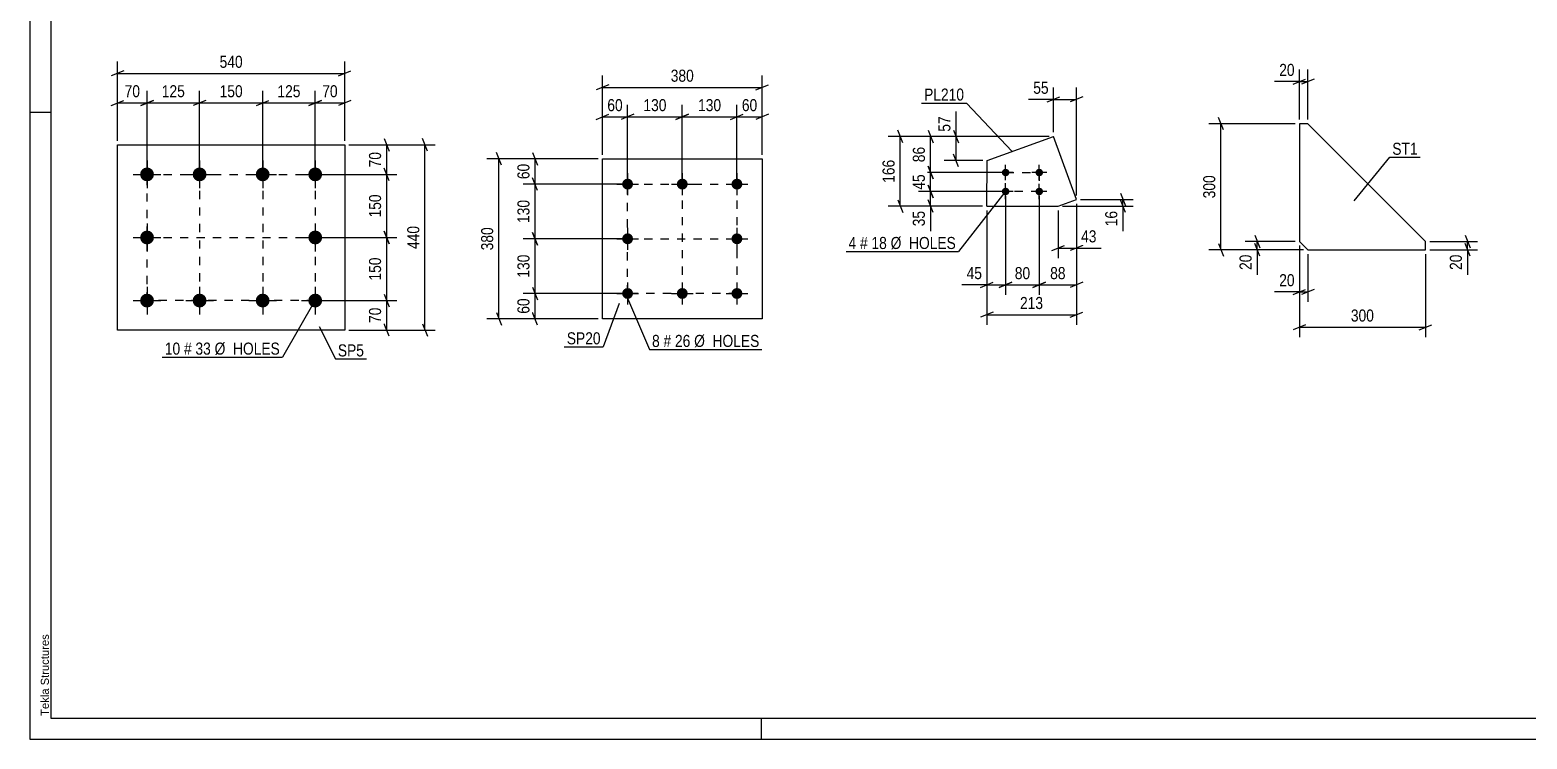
# Model space of a CAD drawing. Header units: millimetres. Extents: x 0 to 594, y 0 to 420.
# Drawn here: x 0 to 356, y 0 to 168.6 of the extents above; entities that cross this region are included whole.
import ezdxf

# ---------------------------------------------------------------- set-up
doc = ezdxf.new("R2010")
doc.units = ezdxf.units.MM
doc.linetypes.add('DXK_LINE_DOT2', pattern=[3.9198, 1.9599, -1.9599])
doc.styles.add('Arial', font='ARIAL.TTF', dxfattribs={"height": 0.2})
doc.styles.add('Arial Narrow', font='ARIALN.TTF', dxfattribs={"height": 0.2})

# ---------------------------------------------------------------- blocks, each defined once
blk = doc.blocks.new('Unknown-348436126-1134')
at = {"color": 5, "linetype": 'Continuous'}
for p, q in [((0, 420), (0, 0)), ((5, 415), (5, 5)), ((5, 149), (0, 149)), ((5, 5), (589, 5)), ((174, 0), (174, 5)), ((0, 0), (594, 0))]:
    blk.add_line(p, q, dxfattribs=at)
at = {"color": 174, "linetype": 'Continuous', "style": 'Arial'}
blk.add_text('Tekla Structures', height=1.9102, rotation=90, dxfattribs=at).set_placement((4.5, 5.5))
blk = doc.blocks.new('Part-348436126-11035 - 11034')
at = {"color": 2, "linetype": 'Continuous'}
for p, q in [((20.85, 97.26), (20.85, 141.26)), ((20.85, 141.26), (74.85, 141.26)), ((74.85, 141.26), (74.85, 97.26)), ((74.85, 97.26), (20.85, 97.26))]:
    blk.add_line(p, q, dxfattribs=at)
blk = doc.blocks.new('Bolt-348436126-11036 - 11034')
at = {"linetype": 'Continuous'}
for points in [[(27.85, 135.91, -1), (27.85, 132.61, -1)], [(40.35, 135.91, -1), (40.35, 132.61, -1)], [(55.35, 135.91, -1), (55.35, 132.61, -1)], [(67.85, 135.91, -1), (67.85, 132.61, -1)], [(27.85, 120.91, -1), (27.85, 117.61, -1)], [(67.85, 120.91, -1), (67.85, 117.61, -1)], [(27.85, 105.91, -1), (27.85, 102.61, -1)], [(40.35, 105.91, -1), (40.35, 102.61, -1)], [(55.35, 105.91, -1), (55.35, 102.61, -1)], [(67.85, 105.91, -1), (67.85, 102.61, -1)]]:
    blk.add_hatch(color=1, dxfattribs=at).paths.add_polyline_path(points)
at = {"color": 1, "linetype": 'Continuous'}
for p, q in [((27.85, 137.56), (27.85, 130.96)), ((40.35, 137.56), (40.35, 130.96)), ((55.35, 137.56), (55.35, 130.96)), ((67.85, 137.56), (67.85, 130.96)), ((24.55, 134.26), (31.15, 134.26)), ((37.05, 134.26), (43.65, 134.26)), ((52.05, 134.26), (58.65, 134.26)), ((64.55, 134.26), (71.15, 134.26)), ((27.85, 122.56), (27.85, 115.96)), ((67.85, 122.56), (67.85, 115.96)), ((24.55, 119.26), (31.15, 119.26)), ((64.55, 119.26), (71.15, 119.26)), ((27.85, 107.56), (27.85, 100.96)), ((40.35, 107.56), (40.35, 100.96)), ((55.35, 107.56), (55.35, 100.96)), ((67.85, 107.56), (67.85, 100.96)), ((24.55, 104.26), (31.15, 104.26)), ((37.05, 104.26), (43.65, 104.26)), ((52.05, 104.26), (58.65, 104.26)), ((64.55, 104.26), (71.15, 104.26))]:
    blk.add_line(p, q, dxfattribs=at)
blk = doc.blocks.new('Part-348436126-11081 - 11080')
at = {"color": 2, "linetype": 'Continuous'}
for p, q in [((303.89, 146.32), (301.89, 146.32)), ((301.89, 146.32), (301.89, 118.32)), ((331.89, 118.32), (303.89, 146.32)), ((301.89, 118.32), (303.89, 116.32)), ((331.89, 116.32), (331.89, 118.32)), ((303.89, 116.32), (331.89, 116.32))]:
    blk.add_line(p, q, dxfattribs=at)
blk = doc.blocks.new('Part-348436126-11097 - 11096')
at = {"color": 2, "linetype": 'Continuous'}
for p, q in [((136.14, 99.95), (136.14, 137.95)), ((136.14, 137.95), (174.14, 137.95)), ((174.14, 137.95), (174.14, 99.95)), ((174.14, 99.95), (136.14, 99.95))]:
    blk.add_line(p, q, dxfattribs=at)
blk = doc.blocks.new('Bolt-348436126-11098 - 11096')
at = {"linetype": 'Continuous'}
for points in [[(142.14, 133.25, -1), (142.14, 130.65, -1)], [(155.14, 133.25, -1), (155.14, 130.65, -1)], [(168.14, 133.25, -1), (168.14, 130.65, -1)], [(142.14, 120.25, -1), (142.14, 117.65, -1)], [(168.14, 120.25, -1), (168.14, 117.65, -1)], [(142.14, 107.25, -1), (142.14, 104.65, -1)], [(155.14, 107.25, -1), (155.14, 104.65, -1)], [(168.14, 107.25, -1), (168.14, 104.65, -1)]]:
    blk.add_hatch(color=1, dxfattribs=at).paths.add_polyline_path(points)
at = {"color": 1, "linetype": 'Continuous'}
for p, q in [((139.54, 131.95), (144.74, 131.95)), ((142.14, 134.55), (142.14, 129.35)), ((152.54, 131.95), (157.74, 131.95)), ((155.14, 134.55), (155.14, 129.35)), ((165.54, 131.95), (170.74, 131.95)), ((168.14, 134.55), (168.14, 129.35)), ((142.14, 121.55), (142.14, 116.35)), ((168.14, 121.55), (168.14, 116.35)), ((139.54, 118.95), (144.74, 118.95)), ((165.54, 118.95), (170.74, 118.95)), ((142.14, 108.55), (142.14, 103.35)), ((155.14, 108.55), (155.14, 103.35)), ((168.14, 108.55), (168.14, 103.35)), ((139.54, 105.95), (144.74, 105.95)), ((152.54, 105.95), (157.74, 105.95)), ((165.54, 105.95), (170.74, 105.95))]:
    blk.add_line(p, q, dxfattribs=at)
blk = doc.blocks.new('Part-348436126-11201 - 11200')
at = {"color": 2, "linetype": 'Continuous'}
for p, q in [((227.64, 137.54), (243.4, 143.28)), ((248.87, 128.28), (243.4, 143.28)), ((227.54, 126.7), (227.64, 137.54)), ((244.54, 126.7), (248.87, 128.28)), ((227.54, 126.7), (244.54, 126.7))]:
    blk.add_line(p, q, dxfattribs=at)
blk = doc.blocks.new('Bolt-348436126-11202 - 11200')
at = {"linetype": 'Continuous'}
for points in [[(231.14, 134.7, -1), (232.94, 134.7, -1)], [(239.14, 134.7, -1), (240.94, 134.7, -1)], [(231.14, 130.2, -1), (232.94, 130.2, -1)], [(239.14, 130.2, -1), (240.94, 130.2, -1)]]:
    blk.add_hatch(color=1, dxfattribs=at).paths.add_polyline_path(points)
at = {"color": 1, "linetype": 'Continuous'}
for p, q in [((232.04, 132.9), (232.04, 136.5)), ((240.04, 132.9), (240.04, 136.5)), ((233.84, 134.7), (230.24, 134.7)), ((232.04, 128.4), (232.04, 132)), ((241.84, 134.7), (238.24, 134.7)), ((240.04, 128.4), (240.04, 132)), ((233.84, 130.2), (230.24, 130.2)), ((241.84, 130.2), (238.24, 130.2))]:
    blk.add_line(p, q, dxfattribs=at)
blk = doc.blocks.new('Rectangle-348436126-13488 - 11034')
at = {"color": 1, "linetype": 'DXK_LINE_DOT2'}
blk.add_lwpolyline([(27.85, 134.26), (67.85, 134.26), (67.85, 104.26), (27.85, 104.26), (27.85, 134.26)], close=True, dxfattribs=at)
blk = doc.blocks.new('Rectangle-348436126-13498 - 11096')
at = {"color": 1, "linetype": 'DXK_LINE_DOT2'}
blk.add_lwpolyline([(142.14, 131.95), (168.14, 131.95), (168.14, 105.95), (142.14, 105.95), (142.14, 131.95)], close=True, dxfattribs=at)
blk = doc.blocks.new('Rectangle-348436126-14206 - 11200')
at = {"color": 1, "linetype": 'DXK_LINE_DOT2'}
blk.add_lwpolyline([(232.04, 134.7), (240.04, 134.7), (240.04, 130.2), (232.04, 130.2), (232.04, 134.7)], close=True, dxfattribs=at)
blk = doc.blocks.new('Line-348436126-14155 - 11034')
at = {"color": 1, "linetype": 'DXK_LINE_DOT2'}
blk.add_line((40.35, 134.26), (40.35, 104.26), dxfattribs=at)
blk = doc.blocks.new('Line-348436126-14180 - 11096')
at = {"color": 1, "linetype": 'DXK_LINE_DOT2'}
blk.add_line((155.14, 131.95), (155.14, 105.95), dxfattribs=at)
blk = doc.blocks.new('Line-348436126-14162 - 11034')
at = {"color": 1, "linetype": 'DXK_LINE_DOT2'}
blk.add_line((55.35, 134.26), (55.35, 104.26), dxfattribs=at)
blk = doc.blocks.new('Line-348436126-14187 - 11096')
at = {"color": 1, "linetype": 'DXK_LINE_DOT2'}
blk.add_line((142.14, 118.95), (168.14, 118.95), dxfattribs=at)
blk = doc.blocks.new('Line-348436126-14169 - 11034')
at = {"color": 1, "linetype": 'DXK_LINE_DOT2'}
blk.add_line((27.85, 119.26), (67.85, 119.26), dxfattribs=at)
blk = doc.blocks.new('StraightDimension-348436126-11464 - 11034')
at = {"color": 7, "linetype": 'Continuous'}
for p, q in [((68.85, 104.26), (87.25, 104.26)), ((84.25, 105.76), (85.45, 102.76)), ((84.85, 97.26), (84.85, 104.26)), ((75.85, 97.26), (87.25, 97.26)), ((85.45, 95.76), (84.25, 98.76))]:
    blk.add_line(p, q, dxfattribs=at)
at = {"color": 0}
blk.add_wipeout([(84.1, 103.19), (79.9, 103.19), (79.9, 98.33), (84.1, 98.33)], dxfattribs=at)
at = {"color": 3, "style": 'Arial Narrow'}
blk.add_text('70', height=2.863, rotation=90.0002, dxfattribs=at).set_placement((83.5, 98.93))
blk = doc.blocks.new('StraightDimension-348436126-11461 - 11034')
at = {"color": 7, "linetype": 'Continuous'}
for p, q in [((84.25, 142.76), (85.45, 139.76)), ((75.85, 141.26), (87.25, 141.26)), ((84.85, 134.26), (84.85, 141.26)), ((85.45, 132.76), (84.25, 135.76)), ((68.85, 134.26), (87.25, 134.26))]:
    blk.add_line(p, q, dxfattribs=at)
at = {"color": 0}
blk.add_wipeout([(84.1, 140.19), (79.9, 140.19), (79.9, 135.33), (84.1, 135.33)], dxfattribs=at)
at = {"color": 3, "style": 'Arial Narrow'}
blk.add_text('70', height=2.863, rotation=90.0002, dxfattribs=at).set_placement((83.5, 135.93))
blk = doc.blocks.new('StraightDimension-348436126-11462 - 11034')
at = {"color": 7, "linetype": 'Continuous'}
for p, q in [((85.45, 132.76), (84.25, 135.76)), ((68.85, 134.26), (87.25, 134.26)), ((84.85, 119.26), (84.85, 134.26)), ((68.85, 119.26), (87.25, 119.26)), ((84.25, 120.76), (85.45, 117.76))]:
    blk.add_line(p, q, dxfattribs=at)
at = {"color": 0}
blk.add_wipeout([(84.1, 130.1), (79.9, 130.1), (79.9, 123.42), (84.1, 123.42)], dxfattribs=at)
at = {"color": 3, "style": 'Arial Narrow'}
blk.add_text('150', height=2.863, rotation=90.0002, dxfattribs=at).set_placement((83.5, 124.02))
blk = doc.blocks.new('StraightDimension-348436126-11463 - 11034')
at = {"color": 7, "linetype": 'Continuous'}
for p, q in [((68.85, 119.26), (87.25, 119.26)), ((85.45, 117.76), (84.25, 120.76)), ((84.85, 104.26), (84.85, 119.26)), ((68.85, 104.26), (87.25, 104.26)), ((84.25, 105.76), (85.45, 102.76))]:
    blk.add_line(p, q, dxfattribs=at)
at = {"color": 0}
blk.add_wipeout([(84.1, 115.1), (79.9, 115.1), (79.9, 108.42), (84.1, 108.42)], dxfattribs=at)
at = {"color": 3, "style": 'Arial Narrow'}
blk.add_text('150', height=2.863, rotation=90.0002, dxfattribs=at).set_placement((83.5, 109.02))
blk = doc.blocks.new('StraightDimension-348436126-11477 - 11034')
at = {"color": 7, "linetype": 'Continuous'}
for p, q in [((94.55, 139.76), (93.35, 142.76)), ((75.85, 141.26), (96.35, 141.26)), ((93.95, 97.26), (93.95, 141.26)), ((75.85, 97.26), (96.35, 97.26)), ((93.35, 98.76), (94.55, 95.76))]:
    blk.add_line(p, q, dxfattribs=at)
at = {"color": 0}
blk.add_wipeout([(93.2, 122.6), (89, 122.6), (89, 115.92), (93.2, 115.92)], dxfattribs=at)
at = {"color": 3, "style": 'Arial Narrow'}
blk.add_text('440', height=2.863, rotation=90.0002, dxfattribs=at).set_placement((92.6, 116.52))
blk = doc.blocks.new('StraightDimension-348436126-11481 - 11034')
at = {"color": 7, "linetype": 'Continuous'}
for p, q in [((67.85, 135.26), (67.85, 154.11)), ((74.85, 142.26), (74.85, 154.11)), ((66.35, 150.66), (69.35, 151.86)), ((67.85, 151.26), (74.85, 151.26)), ((76.35, 151.86), (73.35, 150.66))]:
    blk.add_line(p, q, dxfattribs=at)
at = {"color": 0}
blk.add_wipeout([(73.78, 152.01), (73.78, 156.21), (68.92, 156.21), (68.92, 152.01)], dxfattribs=at)
at = {"color": 3, "style": 'Arial Narrow'}
blk.add_text('70', height=2.863, dxfattribs=at).set_placement((69.52, 152.61))
blk = doc.blocks.new('StraightDimension-348436126-11482 - 11034')
at = {"color": 7, "linetype": 'Continuous'}
for p, q in [((55.35, 135.26), (55.35, 154.11)), ((67.85, 135.26), (67.85, 154.11)), ((53.85, 150.66), (56.85, 151.86)), ((55.35, 151.26), (67.85, 151.26)), ((69.35, 151.86), (66.35, 150.66))]:
    blk.add_line(p, q, dxfattribs=at)
at = {"color": 0}
blk.add_wipeout([(64.94, 152.01), (64.94, 156.21), (58.26, 156.21), (58.26, 152.01)], dxfattribs=at)
at = {"color": 3, "style": 'Arial Narrow'}
blk.add_text('125', height=2.863, dxfattribs=at).set_placement((58.86, 152.61))
blk = doc.blocks.new('StraightDimension-348436126-11483 - 11034')
at = {"color": 7, "linetype": 'Continuous'}
for p, q in [((40.35, 135.26), (40.35, 154.11)), ((55.35, 135.26), (55.35, 154.11)), ((41.85, 151.86), (38.85, 150.66)), ((40.35, 151.26), (55.35, 151.26)), ((53.85, 150.66), (56.85, 151.86))]:
    blk.add_line(p, q, dxfattribs=at)
at = {"color": 0}
blk.add_wipeout([(51.19, 152.01), (51.19, 156.21), (44.51, 156.21), (44.51, 152.01)], dxfattribs=at)
at = {"color": 3, "style": 'Arial Narrow'}
blk.add_text('150', height=2.863, dxfattribs=at).set_placement((45.11, 152.61))
blk = doc.blocks.new('StraightDimension-348436126-11484 - 11034')
at = {"color": 7, "linetype": 'Continuous'}
for p, q in [((27.85, 135.26), (27.85, 154.11)), ((40.35, 135.26), (40.35, 154.11)), ((26.35, 150.66), (29.35, 151.86)), ((27.85, 151.26), (40.35, 151.26)), ((41.85, 151.86), (38.85, 150.66))]:
    blk.add_line(p, q, dxfattribs=at)
at = {"color": 0}
blk.add_wipeout([(37.44, 152.01), (37.44, 156.21), (30.76, 156.21), (30.76, 152.01)], dxfattribs=at)
at = {"color": 3, "style": 'Arial Narrow'}
blk.add_text('125', height=2.863, dxfattribs=at).set_placement((31.36, 152.61))
blk = doc.blocks.new('StraightDimension-348436126-11485 - 11034')
at = {"color": 7, "linetype": 'Continuous'}
for p, q in [((20.85, 142.26), (20.85, 154.11)), ((27.85, 135.26), (27.85, 154.11)), ((19.35, 150.66), (22.35, 151.86)), ((20.85, 151.26), (27.85, 151.26)), ((29.35, 151.86), (26.35, 150.66))]:
    blk.add_line(p, q, dxfattribs=at)
at = {"color": 0}
blk.add_wipeout([(26.78, 152.01), (26.78, 156.21), (21.92, 156.21), (21.92, 152.01)], dxfattribs=at)
at = {"color": 3, "style": 'Arial Narrow'}
blk.add_text('70', height=2.863, dxfattribs=at).set_placement((22.52, 152.61))
blk = doc.blocks.new('StraightDimension-348436126-11501 - 11034')
at = {"color": 7, "linetype": 'Continuous'}
for p, q in [((20.85, 142.26), (20.85, 161.11)), ((74.85, 142.26), (74.85, 161.11)), ((22.35, 158.86), (19.35, 157.66)), ((20.85, 158.26), (74.85, 158.26)), ((73.35, 157.66), (76.35, 158.86))]:
    blk.add_line(p, q, dxfattribs=at)
at = {"color": 0}
blk.add_wipeout([(51.19, 159.01), (51.19, 163.21), (44.51, 163.21), (44.51, 159.01)], dxfattribs=at)
at = {"color": 3, "style": 'Arial Narrow'}
blk.add_text('540', height=2.863, dxfattribs=at).set_placement((45.11, 159.61))
blk = doc.blocks.new('StraightDimension-348436126-11537 - 11080')
at = {"color": 7, "linetype": 'Continuous'}
for p, q in [((301.89, 117.32), (301.89, 95.52)), ((331.89, 115.32), (331.89, 95.52)), ((303.39, 98.52), (300.39, 97.32)), ((301.89, 97.92), (331.89, 97.92)), ((330.39, 97.32), (333.39, 98.52))]:
    blk.add_line(p, q, dxfattribs=at)
at = {"color": 0}
blk.add_wipeout([(320.23, 98.67), (320.23, 102.87), (313.55, 102.87), (313.55, 98.67)], dxfattribs=at)
at = {"color": 3, "style": 'Arial Narrow'}
blk.add_text('300', height=2.863, dxfattribs=at).set_placement((314.15, 99.27))
blk = doc.blocks.new('StraightDimension-348436126-11529 - 11080')
at = {"color": 7, "linetype": 'Continuous'}
for p, q in [((332.89, 118.32), (344.29, 118.32)), ((341.29, 119.82), (342.49, 116.82)), ((342.49, 114.82), (341.29, 117.82)), ((341.89, 116.32), (341.89, 118.32)), ((332.89, 116.32), (344.29, 116.32))]:
    blk.add_line(p, q, dxfattribs=at)
at = {"color": 0}
blk.add_wipeout([(341.14, 115.79), (336.94, 115.79), (336.94, 110.94), (341.14, 110.94)], dxfattribs=at)
at = {"color": 7, "linetype": 'Continuous'}
blk.add_line((341.89, 116.32), (341.89, 110.41), dxfattribs=at)
blk.add_line((341.89, 116.32), (341.89, 110.41), dxfattribs=at)
at = {"color": 3, "style": 'Arial Narrow'}
blk.add_text('20', height=2.863, rotation=90.0002, dxfattribs=at).set_placement((340.54, 111.54))
blk = doc.blocks.new('StraightDimension-348436126-11521 - 11080')
at = {"color": 7, "linetype": 'Continuous'}
for p, q in [((300.39, 155.72), (303.39, 156.92)), ((301.89, 147.32), (301.89, 159.17)), ((305.39, 156.92), (302.39, 155.72)), ((303.89, 147.32), (303.89, 159.17)), ((301.89, 156.32), (303.89, 156.32))]:
    blk.add_line(p, q, dxfattribs=at)
at = {"color": 0}
blk.add_wipeout([(301.37, 157.07), (301.37, 161.27), (296.51, 161.27), (296.51, 157.07)], dxfattribs=at)
at = {"color": 7, "linetype": 'Continuous'}
blk.add_line((301.89, 156.32), (295.98, 156.32), dxfattribs=at)
blk.add_line((301.89, 156.32), (295.98, 156.32), dxfattribs=at)
at = {"color": 3, "style": 'Arial Narrow'}
blk.add_text('20', height=2.863, dxfattribs=at).set_placement((297.11, 157.67))
blk = doc.blocks.new('StraightDimension-348436126-11541 - 11080')
at = {"color": 7, "linetype": 'Continuous'}
for p, q in [((300.89, 146.32), (280.39, 146.32)), ((283.84, 144.82), (282.64, 147.82)), ((283.24, 116.32), (283.24, 146.32)), ((282.64, 117.82), (283.84, 114.82)), ((302.89, 116.32), (280.39, 116.32))]:
    blk.add_line(p, q, dxfattribs=at)
at = {"color": 0}
blk.add_wipeout([(282.49, 134.66), (278.29, 134.66), (278.29, 127.97), (282.49, 127.97)], dxfattribs=at)
at = {"color": 3, "style": 'Arial Narrow'}
blk.add_text('300', height=2.863, rotation=90.0002, dxfattribs=at).set_placement((281.89, 128.57))
blk = doc.blocks.new('StraightDimension-348436126-11533 - 11080')
at = {"color": 7, "linetype": 'Continuous'}
for p, q in [((300.89, 118.32), (289.04, 118.32)), ((291.29, 119.82), (292.49, 116.82)), ((292.49, 114.82), (291.29, 117.82)), ((291.89, 116.32), (291.89, 118.32)), ((302.89, 116.32), (289.04, 116.32))]:
    blk.add_line(p, q, dxfattribs=at)
at = {"color": 0}
blk.add_wipeout([(291.14, 115.79), (286.94, 115.79), (286.94, 110.94), (291.14, 110.94)], dxfattribs=at)
at = {"color": 7, "linetype": 'Continuous'}
blk.add_line((291.89, 116.32), (291.89, 110.41), dxfattribs=at)
blk.add_line((291.89, 116.32), (291.89, 110.41), dxfattribs=at)
at = {"color": 3, "style": 'Arial Narrow'}
blk.add_text('20', height=2.863, rotation=90.0002, dxfattribs=at).set_placement((290.54, 111.54))
blk = doc.blocks.new('StraightDimension-348436126-11525 - 11080')
at = {"color": 7, "linetype": 'Continuous'}
for p, q in [((301.89, 117.32), (301.89, 103.92)), ((303.89, 115.32), (303.89, 103.92)), ((300.39, 105.72), (303.39, 106.92)), ((305.39, 106.92), (302.39, 105.72)), ((301.89, 106.32), (303.89, 106.32))]:
    blk.add_line(p, q, dxfattribs=at)
at = {"color": 0}
blk.add_wipeout([(301.37, 107.07), (301.37, 111.27), (296.51, 111.27), (296.51, 107.07)], dxfattribs=at)
at = {"color": 7, "linetype": 'Continuous'}
blk.add_line((301.89, 106.32), (295.98, 106.32), dxfattribs=at)
blk.add_line((301.89, 106.32), (295.98, 106.32), dxfattribs=at)
at = {"color": 3, "style": 'Arial Narrow'}
blk.add_text('20', height=2.863, dxfattribs=at).set_placement((297.11, 107.67))
blk = doc.blocks.new('StraightDimension-348436126-11545 - 11096')
at = {"color": 7, "linetype": 'Continuous'}
for p, q in [((119.54, 139.45), (120.74, 136.45)), ((135.14, 137.95), (117.29, 137.95)), ((120.14, 131.95), (120.14, 137.95)), ((141.14, 131.95), (117.29, 131.95)), ((120.74, 130.45), (119.54, 133.45))]:
    blk.add_line(p, q, dxfattribs=at)
at = {"color": 0}
blk.add_wipeout([(119.39, 137.38), (115.19, 137.38), (115.19, 132.53), (119.39, 132.53)], dxfattribs=at)
at = {"color": 3, "style": 'Arial Narrow'}
blk.add_text('60', height=2.863, rotation=90.0002, dxfattribs=at).set_placement((118.79, 133.13))
blk = doc.blocks.new('StraightDimension-348436126-11561 - 11096')
at = {"color": 7, "linetype": 'Continuous'}
for p, q in [((112.12, 136.45), (110.92, 139.45)), ((135.14, 137.95), (108.67, 137.95)), ((111.52, 99.95), (111.52, 137.95)), ((135.14, 99.95), (108.67, 99.95)), ((110.92, 101.45), (112.12, 98.45))]:
    blk.add_line(p, q, dxfattribs=at)
at = {"color": 0}
blk.add_wipeout([(110.77, 122.3), (106.57, 122.3), (106.57, 115.61), (110.77, 115.61)], dxfattribs=at)
at = {"color": 3, "style": 'Arial Narrow'}
blk.add_text('380', height=2.863, rotation=90.0002, dxfattribs=at).set_placement((110.17, 116.21))
blk = doc.blocks.new('StraightDimension-348436126-11546 - 11096')
at = {"color": 7, "linetype": 'Continuous'}
for p, q in [((141.14, 131.95), (117.29, 131.95)), ((120.74, 130.45), (119.54, 133.45)), ((120.14, 118.95), (120.14, 131.95)), ((141.14, 118.95), (117.29, 118.95)), ((119.54, 120.45), (120.74, 117.45))]:
    blk.add_line(p, q, dxfattribs=at)
at = {"color": 0}
blk.add_wipeout([(119.39, 128.8), (115.19, 128.8), (115.19, 122.11), (119.39, 122.11)], dxfattribs=at)
at = {"color": 3, "style": 'Arial Narrow'}
blk.add_text('130', height=2.863, rotation=90.0002, dxfattribs=at).set_placement((118.79, 122.71))
blk = doc.blocks.new('StraightDimension-348436126-11547 - 11096')
at = {"color": 7, "linetype": 'Continuous'}
for p, q in [((141.14, 118.95), (117.29, 118.95)), ((120.74, 117.45), (119.54, 120.45)), ((120.14, 105.95), (120.14, 118.95)), ((119.54, 107.45), (120.74, 104.45)), ((141.14, 105.95), (117.29, 105.95))]:
    blk.add_line(p, q, dxfattribs=at)
at = {"color": 0}
blk.add_wipeout([(119.39, 115.8), (115.19, 115.8), (115.19, 109.11), (119.39, 109.11)], dxfattribs=at)
at = {"color": 3, "style": 'Arial Narrow'}
blk.add_text('130', height=2.863, rotation=90.0002, dxfattribs=at).set_placement((118.79, 109.71))
blk = doc.blocks.new('StraightDimension-348436126-11548 - 11096')
at = {"color": 7, "linetype": 'Continuous'}
for p, q in [((119.54, 107.45), (120.74, 104.45)), ((141.14, 105.95), (117.29, 105.95)), ((120.14, 99.95), (120.14, 105.95)), ((135.14, 99.95), (117.29, 99.95)), ((120.74, 98.45), (119.54, 101.45))]:
    blk.add_line(p, q, dxfattribs=at)
at = {"color": 0}
blk.add_wipeout([(119.39, 105.38), (115.19, 105.38), (115.19, 100.53), (119.39, 100.53)], dxfattribs=at)
at = {"color": 3, "style": 'Arial Narrow'}
blk.add_text('60', height=2.863, rotation=90.0002, dxfattribs=at).set_placement((118.79, 101.13))
blk = doc.blocks.new('StraightDimension-348436126-11565 - 11096')
at = {"color": 7, "linetype": 'Continuous'}
for p, q in [((168.14, 132.95), (168.14, 150.8)), ((174.14, 138.95), (174.14, 150.8)), ((166.64, 147.35), (169.64, 148.55)), ((168.14, 147.95), (174.14, 147.95)), ((175.64, 148.55), (172.64, 147.35))]:
    blk.add_line(p, q, dxfattribs=at)
at = {"color": 0}
blk.add_wipeout([(173.57, 148.7), (173.57, 152.9), (168.71, 152.9), (168.71, 148.7)], dxfattribs=at)
at = {"color": 3, "style": 'Arial Narrow'}
blk.add_text('60', height=2.863, dxfattribs=at).set_placement((169.31, 149.3))
blk = doc.blocks.new('StraightDimension-348436126-11566 - 11096')
at = {"color": 7, "linetype": 'Continuous'}
for p, q in [((155.14, 132.95), (155.14, 150.8)), ((168.14, 132.95), (168.14, 150.8)), ((156.64, 148.55), (153.64, 147.35)), ((155.14, 147.95), (168.14, 147.95)), ((166.64, 147.35), (169.64, 148.55))]:
    blk.add_line(p, q, dxfattribs=at)
at = {"color": 0}
blk.add_wipeout([(164.98, 148.7), (164.98, 152.9), (158.3, 152.9), (158.3, 148.7)], dxfattribs=at)
at = {"color": 3, "style": 'Arial Narrow'}
blk.add_text('130', height=2.863, dxfattribs=at).set_placement((158.9, 149.3))
blk = doc.blocks.new('StraightDimension-348436126-11567 - 11096')
at = {"color": 7, "linetype": 'Continuous'}
for p, q in [((142.14, 132.95), (142.14, 150.8)), ((155.14, 132.95), (155.14, 150.8)), ((143.64, 148.55), (140.64, 147.35)), ((142.14, 147.95), (155.14, 147.95)), ((153.64, 147.35), (156.64, 148.55))]:
    blk.add_line(p, q, dxfattribs=at)
at = {"color": 0}
blk.add_wipeout([(151.98, 148.7), (151.98, 152.9), (145.3, 152.9), (145.3, 148.7)], dxfattribs=at)
at = {"color": 3, "style": 'Arial Narrow'}
blk.add_text('130', height=2.863, dxfattribs=at).set_placement((145.9, 149.3))
blk = doc.blocks.new('StraightDimension-348436126-11568 - 11096')
at = {"color": 7, "linetype": 'Continuous'}
for p, q in [((136.14, 138.95), (136.14, 150.8)), ((142.14, 132.95), (142.14, 150.8)), ((134.64, 147.35), (137.64, 148.55)), ((136.14, 147.95), (142.14, 147.95)), ((143.64, 148.55), (140.64, 147.35))]:
    blk.add_line(p, q, dxfattribs=at)
at = {"color": 0}
blk.add_wipeout([(141.57, 148.7), (141.57, 152.9), (136.71, 152.9), (136.71, 148.7)], dxfattribs=at)
at = {"color": 3, "style": 'Arial Narrow'}
blk.add_text('60', height=2.863, dxfattribs=at).set_placement((137.31, 149.3))
blk = doc.blocks.new('StraightDimension-348436126-11581 - 11096')
at = {"color": 7, "linetype": 'Continuous'}
for p, q in [((136.14, 138.95), (136.14, 157.8)), ((174.14, 138.95), (174.14, 157.8)), ((137.64, 155.55), (134.64, 154.35)), ((136.14, 154.95), (174.14, 154.95)), ((172.64, 154.35), (175.64, 155.55))]:
    blk.add_line(p, q, dxfattribs=at)
at = {"color": 0}
blk.add_wipeout([(158.48, 155.7), (158.48, 159.9), (151.8, 159.9), (151.8, 155.7)], dxfattribs=at)
at = {"color": 3, "style": 'Arial Narrow'}
blk.add_text('380', height=2.863, dxfattribs=at).set_placement((152.4, 156.3))
blk = doc.blocks.new('StraightDimension-348436126-11763 - 11200')
at = {"color": 7, "linetype": 'Continuous'}
for p, q in [((244.54, 125.7), (244.54, 114.35)), ((248.87, 127.28), (248.87, 114.35)), ((243.04, 116.15), (246.04, 117.35)), ((244.54, 116.75), (248.87, 116.75)), ((250.37, 117.35), (247.37, 116.15))]:
    blk.add_line(p, q, dxfattribs=at)
at = {"color": 0}
blk.add_wipeout([(254.25, 117.5), (254.25, 121.7), (249.39, 121.7), (249.39, 117.5)], dxfattribs=at)
at = {"color": 7, "linetype": 'Continuous'}
blk.add_line((248.87, 116.75), (254.78, 116.75), dxfattribs=at)
blk.add_line((248.87, 116.75), (254.78, 116.75), dxfattribs=at)
at = {"color": 3, "style": 'Arial Narrow'}
blk.add_text('43', height=2.863, dxfattribs=at).set_placement((249.99, 118.1))
blk = doc.blocks.new('StraightDimension-348436126-11755 - 11200')
at = {"color": 7, "linetype": 'Continuous'}
for p, q in [((243.4, 144.28), (243.4, 154.93)), ((248.87, 129.28), (248.87, 154.93)), ((241.9, 151.48), (244.9, 152.68)), ((243.4, 152.08), (248.87, 152.08)), ((250.37, 152.68), (247.37, 151.48))]:
    blk.add_line(p, q, dxfattribs=at)
at = {"color": 0}
blk.add_wipeout([(242.87, 152.83), (242.87, 157.03), (238.01, 157.03), (238.01, 152.83)], dxfattribs=at)
at = {"color": 7, "linetype": 'Continuous'}
blk.add_line((243.4, 152.08), (237.49, 152.08), dxfattribs=at)
blk.add_line((243.4, 152.08), (237.49, 152.08), dxfattribs=at)
at = {"color": 3, "style": 'Arial Narrow'}
blk.add_text('55', height=2.863, dxfattribs=at).set_placement((238.61, 153.43))
blk = doc.blocks.new('StraightDimension-348436126-11789 - 11200')
at = {"color": 7, "linetype": 'Continuous'}
for p, q in [((227.54, 125.7), (227.54, 98.5)), ((248.87, 127.28), (248.87, 98.5)), ((229.04, 101.5), (226.04, 100.3)), ((227.54, 100.9), (248.87, 100.9)), ((247.37, 100.3), (250.37, 101.5))]:
    blk.add_line(p, q, dxfattribs=at)
at = {"color": 0}
blk.add_wipeout([(241.55, 101.65), (241.55, 105.85), (234.86, 105.85), (234.86, 101.65)], dxfattribs=at)
at = {"color": 3, "style": 'Arial Narrow'}
blk.add_text('213', height=2.863, dxfattribs=at).set_placement((235.46, 102.25))
blk = doc.blocks.new('StraightDimension-348436126-11767 - 11200')
at = {"color": 7, "linetype": 'Continuous'}
for p, q in [((249.87, 128.28), (262.34, 128.28)), ((259.34, 129.78), (260.54, 126.78)), ((260.54, 125.2), (259.34, 128.2)), ((259.94, 126.7), (259.94, 128.28)), ((245.54, 126.7), (262.34, 126.7))]:
    blk.add_line(p, q, dxfattribs=at)
at = {"color": 0}
blk.add_wipeout([(259.19, 126.17), (254.99, 126.17), (254.99, 121.32), (259.19, 121.32)], dxfattribs=at)
at = {"color": 7, "linetype": 'Continuous'}
blk.add_line((259.94, 126.7), (259.94, 120.79), dxfattribs=at)
blk.add_line((259.94, 126.7), (259.94, 120.79), dxfattribs=at)
at = {"color": 3, "style": 'Arial Narrow'}
blk.add_text('16', height=2.863, rotation=90.0002, dxfattribs=at).set_placement((258.59, 121.92))
blk = doc.blocks.new('StraightDimension-348436126-11771 - 11200')
at = {"color": 7, "linetype": 'Continuous'}
for p, q in [((242.4, 143.28), (217.4, 143.28)), ((219.65, 144.78), (220.85, 141.78)), ((220.25, 137.54), (220.25, 143.28)), ((220.85, 136.04), (219.65, 139.04)), ((226.64, 137.54), (217.4, 137.54))]:
    blk.add_line(p, q, dxfattribs=at)
at = {"color": 0}
blk.add_wipeout([(219.5, 148.66), (215.3, 148.66), (215.3, 143.81), (219.5, 143.81)], dxfattribs=at)
at = {"color": 7, "linetype": 'Continuous'}
blk.add_line((220.25, 143.28), (220.25, 149.19), dxfattribs=at)
blk.add_line((220.25, 143.28), (220.25, 149.19), dxfattribs=at)
at = {"color": 3, "style": 'Arial Narrow'}
blk.add_text('57', height=2.863, rotation=90.0002, dxfattribs=at).set_placement((218.9, 144.41))
blk = doc.blocks.new('StraightDimension-348436126-11777 - 11200')
at = {"color": 7, "linetype": 'Continuous'}
for p, q in [((240.04, 129.2), (240.04, 105.6)), ((248.87, 127.28), (248.87, 105.6)), ((238.54, 107.4), (241.54, 108.6)), ((240.04, 108), (248.87, 108)), ((250.37, 108.6), (247.37, 107.4))]:
    blk.add_line(p, q, dxfattribs=at)
at = {"color": 0}
blk.add_wipeout([(246.88, 108.75), (246.88, 112.95), (242.03, 112.95), (242.03, 108.75)], dxfattribs=at)
at = {"color": 3, "style": 'Arial Narrow'}
blk.add_text('88', height=2.863, dxfattribs=at).set_placement((242.63, 109.35))
blk = doc.blocks.new('StraightDimension-348436126-11778 - 11200')
at = {"color": 7, "linetype": 'Continuous'}
for p, q in [((232.04, 129.2), (232.04, 105.6)), ((240.04, 129.2), (240.04, 105.6)), ((230.54, 107.4), (233.54, 108.6)), ((232.04, 108), (240.04, 108)), ((241.54, 108.6), (238.54, 107.4))]:
    blk.add_line(p, q, dxfattribs=at)
at = {"color": 0}
blk.add_wipeout([(238.47, 108.75), (238.47, 112.95), (233.62, 112.95), (233.62, 108.75)], dxfattribs=at)
at = {"color": 3, "style": 'Arial Narrow'}
blk.add_text('80', height=2.863, dxfattribs=at).set_placement((234.22, 109.35))
blk = doc.blocks.new('StraightDimension-348436126-11779 - 11200')
at = {"color": 7, "linetype": 'Continuous'}
for p, q in [((232.04, 129.2), (232.04, 105.6)), ((227.54, 125.7), (227.54, 105.6)), ((226.04, 107.4), (229.04, 108.6)), ((227.54, 108), (232.04, 108)), ((233.54, 108.6), (230.54, 107.4))]:
    blk.add_line(p, q, dxfattribs=at)
at = {"color": 0}
blk.add_wipeout([(227.02, 108.75), (227.02, 112.95), (222.16, 112.95), (222.16, 108.75)], dxfattribs=at)
at = {"color": 7, "linetype": 'Continuous'}
blk.add_line((227.54, 108), (221.64, 108), dxfattribs=at)
blk.add_line((227.54, 108), (221.64, 108), dxfattribs=at)
at = {"color": 3, "style": 'Arial Narrow'}
blk.add_text('45', height=2.863, dxfattribs=at).set_placement((222.76, 109.35))
blk = doc.blocks.new('StraightDimension-348436126-11793 - 11200')
at = {"color": 7, "linetype": 'Continuous'}
for p, q in [((242.4, 143.28), (211.33, 143.28)), ((213.58, 144.78), (214.78, 141.78)), ((214.18, 134.7), (214.18, 143.28)), ((214.78, 133.2), (213.58, 136.2)), ((231.04, 134.7), (211.33, 134.7))]:
    blk.add_line(p, q, dxfattribs=at)
at = {"color": 0}
blk.add_wipeout([(213.43, 141.42), (209.23, 141.42), (209.23, 136.56), (213.43, 136.56)], dxfattribs=at)
at = {"color": 3, "style": 'Arial Narrow'}
blk.add_text('86', height=2.863, rotation=90.0002, dxfattribs=at).set_placement((212.83, 137.16))
blk = doc.blocks.new('StraightDimension-348436126-11794 - 11200')
at = {"color": 7, "linetype": 'Continuous'}
for p, q in [((213.58, 136.2), (214.78, 133.2)), ((231.04, 134.7), (211.33, 134.7)), ((214.18, 130.2), (214.18, 134.7)), ((231.04, 130.2), (211.33, 130.2)), ((214.78, 128.7), (213.58, 131.7))]:
    blk.add_line(p, q, dxfattribs=at)
at = {"color": 0}
blk.add_wipeout([(213.43, 134.88), (209.23, 134.88), (209.23, 130.02), (213.43, 130.02)], dxfattribs=at)
at = {"color": 3, "style": 'Arial Narrow'}
blk.add_text('45', height=2.863, rotation=90.0002, dxfattribs=at).set_placement((212.83, 130.62))
blk = doc.blocks.new('StraightDimension-348436126-11795 - 11200')
at = {"color": 7, "linetype": 'Continuous'}
for p, q in [((231.04, 130.2), (211.33, 130.2)), ((213.58, 131.7), (214.78, 128.7)), ((214.78, 125.2), (213.58, 128.2)), ((214.18, 126.7), (214.18, 130.2)), ((226.54, 126.7), (211.33, 126.7))]:
    blk.add_line(p, q, dxfattribs=at)
at = {"color": 0}
blk.add_wipeout([(213.43, 126.17), (209.23, 126.17), (209.23, 121.32), (213.43, 121.32)], dxfattribs=at)
at = {"color": 7, "linetype": 'Continuous'}
blk.add_line((214.18, 126.7), (214.18, 120.79), dxfattribs=at)
blk.add_line((214.18, 126.7), (214.18, 120.79), dxfattribs=at)
at = {"color": 3, "style": 'Arial Narrow'}
blk.add_text('35', height=2.863, rotation=90.0002, dxfattribs=at).set_placement((212.83, 121.92))
blk = doc.blocks.new('StraightDimension-348436126-11805 - 11200')
at = {"color": 7, "linetype": 'Continuous'}
for p, q in [((242.4, 143.28), (204.13, 143.28)), ((207.58, 141.78), (206.38, 144.78)), ((206.98, 126.7), (206.98, 143.28)), ((206.38, 128.2), (207.58, 125.2)), ((226.54, 126.7), (204.13, 126.7))]:
    blk.add_line(p, q, dxfattribs=at)
at = {"color": 0}
blk.add_wipeout([(206.23, 138.33), (202.03, 138.33), (202.03, 131.65), (206.23, 131.65)], dxfattribs=at)
at = {"color": 3, "style": 'Arial Narrow'}
blk.add_text('166', height=2.863, rotation=90.0002, dxfattribs=at).set_placement((205.63, 132.25))
blk = doc.blocks.new('Mark-348436126-11854 - 11034')
at = {"color": 0}
blk.add_wipeout([(35.73, 91.4), (35.73, 94.4), (32.08, 94.4), (32.08, 91.4)], dxfattribs=at)
blk.add_wipeout([(35.73, 91.4), (35.73, 94.4), (32.08, 94.4), (32.08, 91.4)], dxfattribs=at)
blk.add_wipeout([(38.46, 91.4), (38.46, 94.4), (36.63, 94.4), (36.63, 91.4)], dxfattribs=at)
blk.add_wipeout([(38.46, 91.4), (38.46, 94.4), (36.63, 94.4), (36.63, 91.4)], dxfattribs=at)
at = {"color": 3, "style": 'Arial Narrow'}
blk.add_text('10', height=2.863, dxfattribs=at).set_placement((32.08, 91.4))
at = {"color": 0}
blk.add_wipeout([(43.02, 91.4), (43.02, 94.4), (39.36, 94.4), (39.36, 91.4)], dxfattribs=at)
blk.add_wipeout([(43.02, 91.4), (43.02, 94.4), (39.36, 94.4), (39.36, 91.4)], dxfattribs=at)
at = {"color": 3, "style": 'Arial Narrow'}
blk.add_text('#', height=2.86, dxfattribs=at).set_placement((36.63, 91.4))
at = {"color": 0}
blk.add_wipeout([(59.44, 91.4), (59.44, 94.4), (43.92, 94.4), (43.92, 91.4)], dxfattribs=at)
blk.add_wipeout([(59.44, 91.4), (59.44, 94.4), (43.92, 94.4), (43.92, 91.4)], dxfattribs=at)
at = {"color": 7, "linetype": 'Continuous'}
for p in [(67.82, 104.34), (31.48, 90.8)]:
    blk.add_line(p, (60.04, 90.8), dxfattribs=at)
at = {"color": 3, "style": 'Arial Narrow'}
for s, p in [('33', (39.36, 91.4)), ('Ø  HOLES', (43.92, 91.4))]:
    blk.add_text(s, height=2.863, dxfattribs=at).set_placement(p)
blk = doc.blocks.new('Mark-348436126-14194 - 11034')
at = {"color": 0}
blk.add_wipeout([(79.44, 90.98), (79.44, 93.98), (73.23, 93.98), (73.23, 90.98)], dxfattribs=at)
blk.add_wipeout([(79.44, 90.98), (79.44, 93.98), (73.23, 93.98), (73.23, 90.98)], dxfattribs=at)
at = {"color": 30, "linetype": 'Continuous'}
for p, q in [((68.77, 98.11), (72.63, 90.38)), ((72.63, 90.38), (80.04, 90.38))]:
    blk.add_line(p, q, dxfattribs=at)
at = {"color": 3, "style": 'Arial Narrow'}
blk.add_text('SP5', height=2.863, dxfattribs=at).set_placement((73.23, 90.98))
blk = doc.blocks.new('Mark-348436126-11858 - 11080')
at = {"color": 0}
blk.add_wipeout([(330.03, 138.92), (330.03, 141.92), (324, 141.92), (324, 138.92)], dxfattribs=at)
blk.add_wipeout([(330.03, 138.92), (330.03, 141.92), (324, 141.92), (324, 138.92)], dxfattribs=at)
at = {"color": 30, "linetype": 'Continuous'}
for p, q in [((314.94, 127.97), (323.4, 138.32)), ((323.4, 138.32), (330.63, 138.32))]:
    blk.add_line(p, q, dxfattribs=at)
at = {"color": 3, "style": 'Arial Narrow'}
blk.add_text('ST1', height=2.863, dxfattribs=at).set_placement((324, 138.92))
blk = doc.blocks.new('Mark-348436126-11861 - 11096')
at = {"color": 0}
blk.add_wipeout([(135.72, 93.85), (135.72, 96.85), (127.68, 96.85), (127.68, 93.85)], dxfattribs=at)
blk.add_wipeout([(135.72, 93.85), (135.72, 96.85), (127.68, 96.85), (127.68, 93.85)], dxfattribs=at)
at = {"color": 30, "linetype": 'Continuous'}
for p in [(140.12, 103.6), (127.08, 93.25)]:
    blk.add_line(p, (136.32, 93.25), dxfattribs=at)
at = {"color": 3, "style": 'Arial Narrow'}
blk.add_text('SP20', height=2.863, dxfattribs=at).set_placement((127.68, 93.85))
blk = doc.blocks.new('Mark-348436126-11864 - 11096')
at = {"color": 0}
blk.add_wipeout([(149.77, 93.23), (149.77, 96.23), (147.95, 96.23), (147.95, 93.23)], dxfattribs=at)
blk.add_wipeout([(149.77, 93.23), (149.77, 96.23), (147.95, 96.23), (147.95, 93.23)], dxfattribs=at)
at = {"color": 7, "linetype": 'Continuous'}
blk.add_line((141.6, 105.91), (147.35, 92.63), dxfattribs=at)
at = {"color": 0}
blk.add_wipeout([(152.5, 93.23), (152.5, 96.23), (150.67, 96.23), (150.67, 93.23)], dxfattribs=at)
blk.add_wipeout([(152.5, 93.23), (152.5, 96.23), (150.67, 96.23), (150.67, 93.23)], dxfattribs=at)
at = {"color": 3, "style": 'Arial Narrow'}
blk.add_text('8', height=2.86, dxfattribs=at).set_placement((147.95, 93.23))
at = {"color": 0}
blk.add_wipeout([(157.06, 93.23), (157.06, 96.23), (153.4, 96.23), (153.4, 93.23)], dxfattribs=at)
blk.add_wipeout([(157.06, 93.23), (157.06, 96.23), (153.4, 96.23), (153.4, 93.23)], dxfattribs=at)
at = {"color": 3, "style": 'Arial Narrow'}
blk.add_text('#', height=2.86, dxfattribs=at).set_placement((150.67, 93.23))
at = {"color": 0}
blk.add_wipeout([(173.49, 93.23), (173.49, 96.23), (157.96, 96.23), (157.96, 93.23)], dxfattribs=at)
blk.add_wipeout([(173.49, 93.23), (173.49, 96.23), (157.96, 96.23), (157.96, 93.23)], dxfattribs=at)
at = {"color": 7, "linetype": 'Continuous'}
blk.add_line((147.35, 92.63), (174.09, 92.63), dxfattribs=at)
at = {"color": 3, "style": 'Arial Narrow'}
for s, p in [('26', (153.4, 93.23)), ('Ø  HOLES', (157.96, 93.23))]:
    blk.add_text(s, height=2.863, dxfattribs=at).set_placement(p)
blk = doc.blocks.new('Mark-348436126-11892 - 11200')
at = {"color": 0}
blk.add_wipeout([(222.15, 151.81), (222.15, 154.81), (212.65, 154.81), (212.65, 151.81)], dxfattribs=at)
blk.add_wipeout([(222.15, 151.81), (222.15, 154.81), (212.65, 154.81), (212.65, 151.81)], dxfattribs=at)
at = {"color": 30, "linetype": 'Continuous'}
for p in [(212.05, 151.21), (233.59, 139.71)]:
    blk.add_line(p, (222.75, 151.21), dxfattribs=at)
at = {"color": 3, "style": 'Arial Narrow'}
blk.add_text('PL210', height=2.863, dxfattribs=at).set_placement((212.65, 151.81))
blk = doc.blocks.new('Mark-348436126-11895 - 11200')
at = {"color": 0}
blk.add_wipeout([(196.5, 116.52), (196.5, 119.52), (194.68, 119.52), (194.68, 116.52)], dxfattribs=at)
blk.add_wipeout([(196.5, 116.52), (196.5, 119.52), (194.68, 119.52), (194.68, 116.52)], dxfattribs=at)
blk.add_wipeout([(199.23, 116.52), (199.23, 119.52), (197.4, 119.52), (197.4, 116.52)], dxfattribs=at)
blk.add_wipeout([(199.23, 116.52), (199.23, 119.52), (197.4, 119.52), (197.4, 116.52)], dxfattribs=at)
at = {"color": 3, "style": 'Arial Narrow'}
blk.add_text('4', height=2.86, dxfattribs=at).set_placement((194.68, 116.52))
at = {"color": 0}
blk.add_wipeout([(203.79, 116.52), (203.79, 119.52), (200.13, 119.52), (200.13, 116.52)], dxfattribs=at)
blk.add_wipeout([(203.79, 116.52), (203.79, 119.52), (200.13, 119.52), (200.13, 116.52)], dxfattribs=at)
at = {"color": 3, "style": 'Arial Narrow'}
blk.add_text('#', height=2.86, dxfattribs=at).set_placement((197.4, 116.52))
at = {"color": 0}
blk.add_wipeout([(220.22, 116.52), (220.22, 119.52), (204.69, 119.52), (204.69, 116.52)], dxfattribs=at)
blk.add_wipeout([(220.22, 116.52), (220.22, 119.52), (204.69, 119.52), (204.69, 116.52)], dxfattribs=at)
at = {"color": 7, "linetype": 'Continuous'}
for p in [(232.15, 130.44), (194.08, 115.92)]:
    blk.add_line(p, (220.82, 115.92), dxfattribs=at)
at = {"color": 3, "style": 'Arial Narrow'}
for s, p in [('18', (200.13, 116.52)), ('Ø  HOLES', (204.69, 116.52))]:
    blk.add_text(s, height=2.863, dxfattribs=at).set_placement(p)

msp = doc.modelspace()

# ---------------------------------------------------------------- block references
for name in ['Unknown-348436126-1134', 'Part-348436126-11081 - 11080', 'Part-348436126-11201 - 11200', 'Part-348436126-11035 - 11034', 'Bolt-348436126-11036 - 11034', 'Part-348436126-11097 - 11096', 'Bolt-348436126-11202 - 11200', 'Rectangle-348436126-13488 - 11034', 'Line-348436126-14155 - 11034', 'Line-348436126-14162 - 11034', 'Bolt-348436126-11098 - 11096', 'Rectangle-348436126-13498 - 11096', 'Line-348436126-14180 - 11096', 'Rectangle-348436126-14206 - 11200', 'Line-348436126-14169 - 11034', 'Line-348436126-14187 - 11096']:
    msp.add_blockref(name, (0, 0))

# ---------------------------------------------------------------- next in the draw order: block references
for name in ['StraightDimension-348436126-11521 - 11080', 'StraightDimension-348436126-11755 - 11200', 'StraightDimension-348436126-11565 - 11096', 'StraightDimension-348436126-11461 - 11034', 'StraightDimension-348436126-11545 - 11096', 'Mark-348436126-11858 - 11080', 'StraightDimension-348436126-11763 - 11200', 'StraightDimension-348436126-11537 - 11080', 'StraightDimension-348436126-11464 - 11034']:
    msp.add_blockref(name, (0, 0))

# ---------------------------------------------------------------- next in the draw order: block references
for name in ['StraightDimension-348436126-11566 - 11096', 'StraightDimension-348436126-11771 - 11200', 'StraightDimension-348436126-11541 - 11080', 'StraightDimension-348436126-11561 - 11096', 'StraightDimension-348436126-11462 - 11034', 'StraightDimension-348436126-11789 - 11200', 'StraightDimension-348436126-11529 - 11080']:
    msp.add_blockref(name, (0, 0))

# ---------------------------------------------------------------- next in the draw order: block references
for name in ['StraightDimension-348436126-11793 - 11200', 'StraightDimension-348436126-11546 - 11096', 'StraightDimension-348436126-11767 - 11200', 'StraightDimension-348436126-11463 - 11034', 'StraightDimension-348436126-11533 - 11080']:
    msp.add_blockref(name, (0, 0))

# ---------------------------------------------------------------- next in the draw order: block references
for name in ['StraightDimension-348436126-11567 - 11096', 'StraightDimension-348436126-11477 - 11034', 'StraightDimension-348436126-11777 - 11200', 'StraightDimension-348436126-11547 - 11096', 'StraightDimension-348436126-11525 - 11080', 'Mark-348436126-11854 - 11034']:
    msp.add_blockref(name, (0, 0))

# ---------------------------------------------------------------- next in the draw order: block references
for name in ['StraightDimension-348436126-11481 - 11034', 'StraightDimension-348436126-11568 - 11096', 'StraightDimension-348436126-11778 - 11200', 'StraightDimension-348436126-11548 - 11096', 'Mark-348436126-14194 - 11034']:
    msp.add_blockref(name, (0, 0))

# ---------------------------------------------------------------- next in the draw order: block references
for name in ['StraightDimension-348436126-11581 - 11096', 'StraightDimension-348436126-11482 - 11034', 'StraightDimension-348436126-11779 - 11200', 'Mark-348436126-11861 - 11096']:
    msp.add_blockref(name, (0, 0))

# ---------------------------------------------------------------- next in the draw order: block references
for name in ['StraightDimension-348436126-11483 - 11034', 'StraightDimension-348436126-11794 - 11200', 'Mark-348436126-11864 - 11096']:
    msp.add_blockref(name, (0, 0))

# ---------------------------------------------------------------- next in the draw order: block references
for name in ['StraightDimension-348436126-11484 - 11034', 'StraightDimension-348436126-11795 - 11200']:
    msp.add_blockref(name, (0, 0))

# ---------------------------------------------------------------- next in the draw order: block references
for name in ['StraightDimension-348436126-11485 - 11034', 'StraightDimension-348436126-11805 - 11200']:
    msp.add_blockref(name, (0, 0))

# ---------------------------------------------------------------- next in the draw order: block references
for name in ['StraightDimension-348436126-11501 - 11034', 'Mark-348436126-11892 - 11200', 'Mark-348436126-11895 - 11200']:
    msp.add_blockref(name, (0, 0))

doc.saveas('drawing.dxf')
